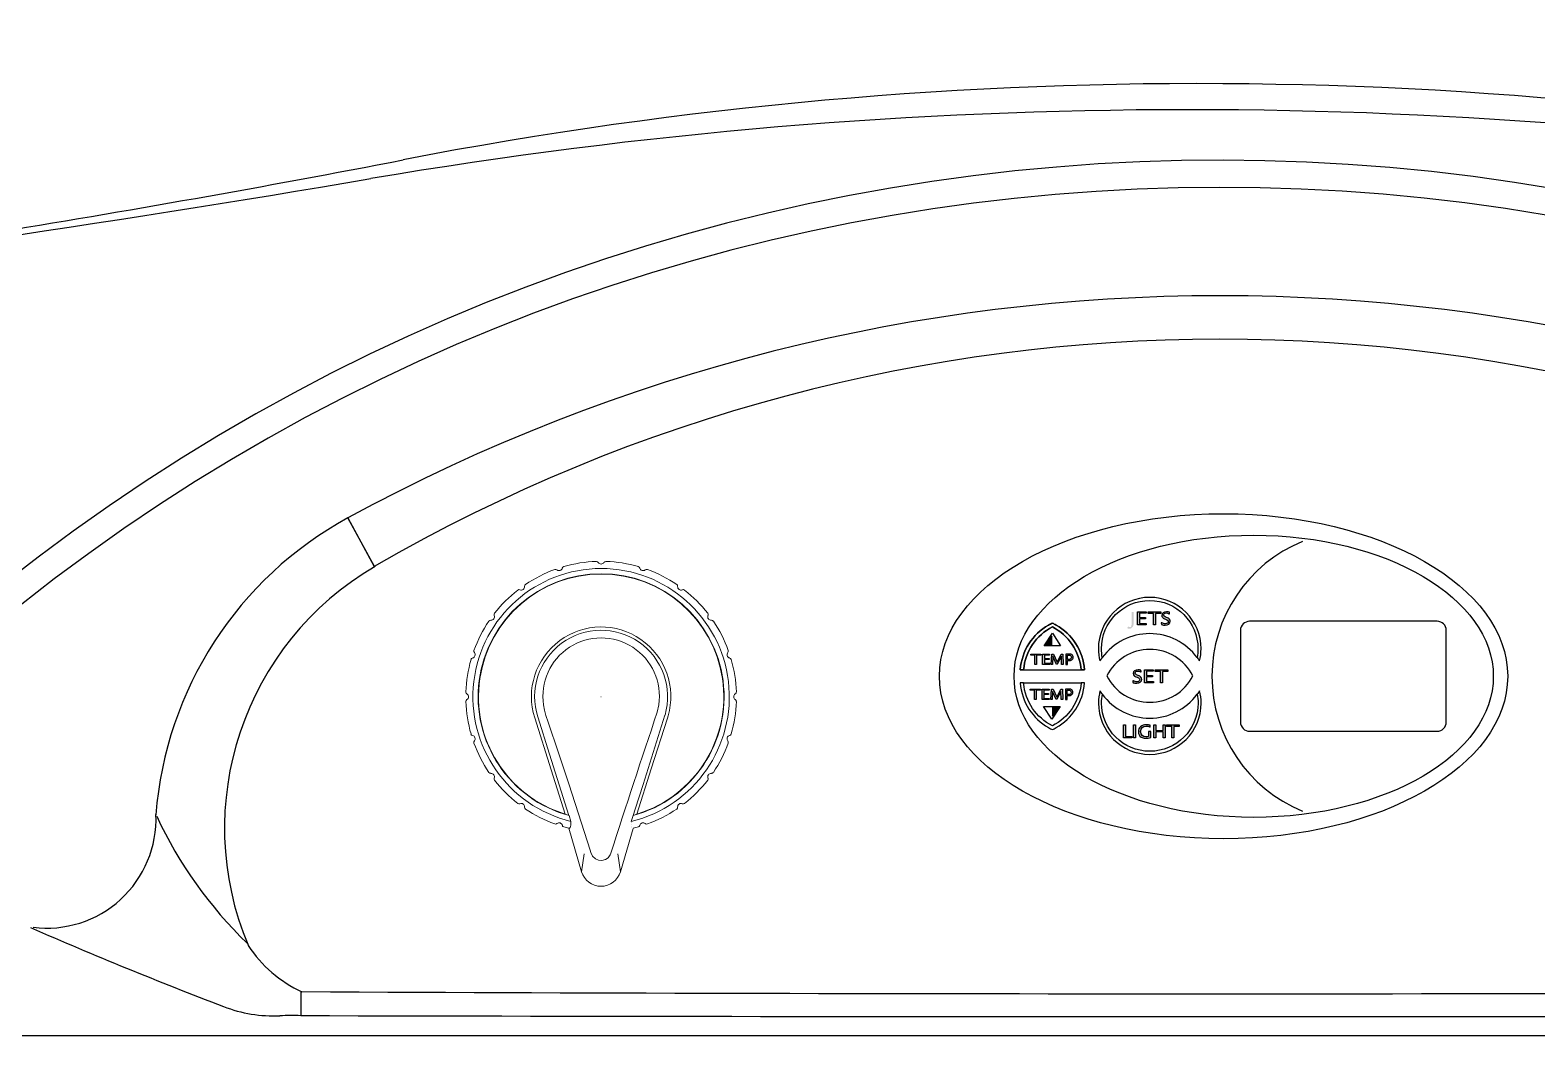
# Model space of a CAD drawing. Header units: inches. Extents: x 2 to 86, y -22 to 129.
# Drawn here: x 33.71 to 47.63, y 5 to 14.28 of the extents above; entities that cross this region are included whole.
import ezdxf

# ---------------------------------------------------------------- set-up
doc = ezdxf.new("R2010")
doc.units = ezdxf.units.IN
doc.header["$MEASUREMENT"] = 0
doc.layers.add('1', color=4, linetype='Continuous')

# ---------------------------------------------------------------- blocks, each defined once
blk = doc.blocks.new('AIRVALVE CAP HS')
at = {"layer": '1', "linetype": 'Continuous', "lineweight": 0}
for p, q in [((-0.179, 1.615), (-0.296, 1.215)), ((0.298, 1.214), (0.181, 1.615)), ((-0.278, 1.151), (-0.295, 1.097)), ((0.296, 1.097), (0.279, 1.151)), ((-0.295, 1.097), (-0.296, 1.096)), ((0.297, 1.096), (0.296, 1.097)), ((0.585, 0.186), (0.585, 0.186)), ((0, 0), (0, 0)), ((0, 0), (0.004, 0))]:
    blk.add_line(p, q, dxfattribs=at)
at = {"layer": '1', "color": 3, "linetype": 'Continuous', "lineweight": 0}
for p, q in [((-0.154, 1.451), (-0.179, 1.615)), ((0.156, 1.451), (0.181, 1.615)), ((-0.519, 0.142), (-0.532, 0.075))]:
    blk.add_line(p, q, dxfattribs=at)
at = {"layer": '1', "color": 3, "linetype": 'Continuous', "lineweight": 0, "const_width": 0.000295, "flags": 128}
for points in [[(-0.153, 1.451), (-0.154, 1.451), (-0.154, 1.451)], [(-0.619, 0.177), (-0.617, 0.177), (-0.613, 0.176), (-0.604, 0.173), (-0.597, 0.171), (-0.592, 0.169), (-0.59, 0.169)]]:
    blk.add_lwpolyline(points, dxfattribs=at)
at = {"layer": '1', "color": 3, "linetype": 'Continuous', "lineweight": 0, "flags": 128}
for points in [[(0.532, 0.076), (0.523, 0.124), (0.51, 0.172), (0.489, 0.234), (0.394, 0.519), (0.299, 0.804), (0.18, 1.168), (0.101, 1.415), (0.095, 1.438), (0.079, 1.473), (0.053, 1.496), (0.025, 1.508), (-0.007, 1.511), (-0.039, 1.504), (-0.066, 1.486), (-0.085, 1.46), (-0.091, 1.443)], [(-0.296, 1.096), (-0.314, 1.039), (-0.387, 0.81), (-0.59, 0.169)], [(0.585, 0.186), (0.567, 0.243), (0.494, 0.472), (0.297, 1.096)]]:
    blk.add_lwpolyline(points, dxfattribs=at)
at = {"layer": '1', "linetype": 'Continuous', "lineweight": 0, "const_width": 0.000295, "flags": 128}
for points in [[(-0.296, 1.215), (-0.285, 1.211), (-0.282, 1.203), (-0.279, 1.192), (-0.277, 1.174), (-0.278, 1.151)], [(0.613, 0.195), (0.609, 0.194), (0.599, 0.191), (0.592, 0.188), (0.587, 0.187), (0.585, 0.186)]]:
    blk.add_lwpolyline(points, dxfattribs=at)
at = {"layer": '1', "linetype": 'Continuous', "lineweight": 0, "flags": 128}
for points in [[(0.279, 1.151), (0.279, 1.186), (0.282, 1.198), (0.285, 1.208), (0.291, 1.213), (0.298, 1.214)], [(-0.619, 0.177), (-0.612, 0.199), (-0.463, 0.666), (-0.331, 1.084)], [(0.332, 1.083), (0.462, 0.674), (0.613, 0.195)]]:
    blk.add_lwpolyline(points, dxfattribs=at)
at = {"layer": '1', "linetype": 'Continuous', "lineweight": 0}
for centre, radius, start, end in [((0.001, 1.563), 0.187, 16.2235, 163.7031), ((0, 0), 1.184, 103.575, 76.3797), ((0, 0), 1.25, 110.029, 123.971), ((-0.421, 1.156), 0.02, 49.8127, 110.0289), ((-0.388, 1.195), 0.0312, 229.8127, 346.1879), ((-0.338, 1.183), 0.02, 105.9716, 166.1879), ((0, 0), 1.25, 103.7031, 105.971), ((0, 0), 1.25, 74.029, 76.2235), ((0.339, 1.183), 0.02, 13.8121, 74.0284), ((0.388, 1.195), 0.0312, 193.8121, 310.1873), ((0.421, 1.156), 0.02, 69.9711, 130.1873), ((0, 0), 1.25, 56.029, 69.971), ((0, 0), 1.136, 105.0532, 74.9013), ((0, 0), 1.133, 106.9961, 72.958), ((0, 0), 1.25, 128.029, 141.971), ((-0.758, 0.969), 0.02, 67.8127, 128.0289), ((-0.738, 1.016), 0.0312, 247.8127, 4.1879), ((-0.687, 1.02), 0.02, 123.9716, 184.1879), ((-0.378, 1.272), 0.194, 284.0271, 295.0553), ((0.411, 1.36), 0.288, 246.6962, 254.1355), ((0.687, 1.02), 0.02, 355.8121, 56.0284), ((0.739, 1.016), 0.0312, 175.8121, 292.1873), ((0.758, 0.969), 0.02, 51.9711, 112.1873), ((0, 0), 1.25, 38.029, 51.971), ((0, 0), 1.25, 146.029, 159.971), ((-1.02, 0.687), 0.02, 85.8127, 146.0289), ((-1.016, 0.739), 0.0312, 265.8127, 22.1879), ((-0.969, 0.758), 0.02, 141.9716, 202.1879), ((0.969, 0.758), 0.02, 337.8121, 38.0284), ((1.016, 0.739), 0.0312, 157.8121, 274.1873), ((1.02, 0.687), 0.02, 33.9711, 94.1873), ((0, 0), 1.25, 20.029, 33.971), ((-1.155, 0.421), 0.02, 159.9716, 220.1879), ((1.156, 0.421), 0.02, 319.8121, 20.0284), ((0, 0), 1.25, 164.029, 177.971), ((-1.182, 0.339), 0.02, 103.8127, 164.0289), ((-1.195, 0.388), 0.0312, 283.8127, 40.1879), ((1.195, 0.388), 0.0312, 139.8121, 256.1873), ((1.183, 0.339), 0.02, 15.9711, 76.1873), ((0, 0), 1.25, 2.029, 15.971), ((0, 0), 0.644, 163.9951, 17.6697), ((-1.229, 0.044), 0.02, 177.9716, 238.1879), ((-1.256, 0), 0.0312, 301.8127, 58.1879), ((1.256, 0), 0.0312, 121.8121, 238.1873), ((1.229, 0.044), 0.02, 301.8121, 2.0284), ((-1.229, -0.043), 0.02, 121.8127, 182.0289), ((0, 0), 1.25, 182.029, 195.971), ((0, 0), 1.25, 344.029, 357.971), ((1.229, -0.043), 0.02, 357.9711, 58.1873), ((-1.182, -0.338), 0.02, 195.9716, 256.1879), ((-1.195, -0.388), 0.0312, 319.8127, 76.1879), ((-1.155, -0.421), 0.02, 139.8127, 200.0289), ((1.195, -0.388), 0.0312, 103.8121, 220.1873), ((1.156, -0.421), 0.02, 339.9711, 40.1873), ((1.183, -0.338), 0.02, 283.8121, 344.0284), ((0, 0), 1.25, 200.029, 213.971), ((0, 0), 1.25, 326.029, 339.971), ((-1.02, -0.687), 0.02, 213.9716, 274.1879), ((-1.016, -0.738), 0.0312, 337.8127, 94.1879), ((-0.969, -0.758), 0.02, 157.8127, 218.0289), ((0, 0), 1.25, 218.029, 231.971), ((0, 0), 1.25, 308.029, 321.971), ((1.016, -0.738), 0.0312, 85.8121, 202.1873), ((0.969, -0.758), 0.02, 321.9711, 22.1873), ((1.02, -0.687), 0.02, 265.8121, 326.0284), ((-0.758, -0.969), 0.02, 231.9716, 292.1879), ((-0.738, -1.016), 0.0312, 355.8127, 112.1879), ((-0.687, -1.02), 0.02, 175.8127, 236.0289), ((0, 0), 1.25, 236.029, 249.971), ((0, 0), 1.25, 290.029, 303.971), ((0.687, -1.02), 0.02, 303.9711, 4.1873), ((0.739, -1.016), 0.0312, 67.8121, 184.1873), ((0.758, -0.969), 0.02, 247.8121, 308.0284), ((-0.421, -1.155), 0.02, 249.9716, 310.1879), ((-0.388, -1.195), 0.0312, 13.8127, 130.1879), ((-0.338, -1.182), 0.02, 193.8127, 254.0289), ((0, 0), 1.25, 254.029, 267.9711), ((-0.043, -1.229), 0.02, 267.9711, 328.1873), ((0, -1.256), 0.0312, 31.8121, 148.1873), ((0.044, -1.229), 0.02, 211.8121, 272.0284), ((0, 0), 1.25, 272.0284, 285.971), ((0.339, -1.182), 0.02, 285.9711, 346.1873), ((0.388, -1.195), 0.0312, 49.8121, 166.1873), ((0.421, -1.155), 0.02, 229.8121, 290.0284)]:
    blk.add_arc(centre, radius, start, end, dxfattribs=at)
at = {"layer": '1', "color": 3, "linetype": 'Continuous', "lineweight": 0}
for centre, radius, start, end in [((-80.261, 27.095), 84.174, 341.32478, 342.25745), ((0, 0), 0.614, 164.0327, 17.6728), ((0, -0.005), 0.538, 171.4024, 8.6451)]:
    blk.add_arc(centre, radius, start, end, dxfattribs=at)
blk = doc.blocks.new('AUXRELAY')
at = {"layer": '1'}
h = blk.add_hatch(color=3, dxfattribs=at)
edge = h.paths.add_edge_path()
edge.add_spline(control_points=[(-1.02, 0.729), (-1.02, 0.729), (-1.02, 0.604), (-1.02, 0.604), (-1.02, 0.578), (-1.022, 0.57), (-1.031, 0.558), (-1.041, 0.546), (-1.056, 0.538), (-1.07, 0.538), (-1.078, 0.538), (-1.085, 0.541), (-1.089, 0.544), (-1.089, 0.545), (-1.09, 0.545), (-1.09, 0.548), (-1.09, 0.552), (-1.089, 0.552), (-1.088, 0.554), (-1.088, 0.554), (-1.081, 0.561), (-1.081, 0.561), (-1.08, 0.561), (-1.08, 0.562), (-1.079, 0.562), (-1.079, 0.562), (-1.077, 0.562), (-1.077, 0.562), (-1.076, 0.562), (-1.076, 0.562), (-1.073, 0.56), (-1.07, 0.559), (-1.066, 0.557), (-1.061, 0.557), (-1.053, 0.557), (-1.047, 0.561), (-1.045, 0.57), (-1.044, 0.575), (-1.043, 0.582), (-1.043, 0.6), (-1.043, 0.6), (-1.043, 0.729), (-1.043, 0.729), (-1.043, 0.729), (-1.02, 0.729), (-1.02, 0.729)], knot_values=[0, 0, 0, 0, 1, 1, 1, 2, 2, 2, 3, 3, 3, 4, 4, 4, 5, 5, 5, 6, 6, 6, 7, 7, 7, 8, 8, 8, 9, 9, 9, 10, 10, 10, 11, 11, 11, 12, 12, 12, 13, 13, 13, 14, 14, 14, 15, 15, 15, 15], degree=3, periodic=0)
h.paths.add_polyline_path([(-0.878, 0.729), (-0.878, 0.714), (-0.953, 0.714), (-0.953, 0.667), (-0.886, 0.667), (-0.886, 0.652), (-0.953, 0.652), (-0.953, 0.598), (-0.876, 0.598), (-0.876, 0.582), (-0.977, 0.582), (-0.977, 0.729)])
h.paths.add_polyline_path([(-0.711, 0.729), (-0.711, 0.713), (-0.771, 0.713), (-0.771, 0.582), (-0.795, 0.582), (-0.795, 0.713), (-0.855, 0.713), (-0.855, 0.729)])
edge = h.paths.add_edge_path()
edge.add_spline(control_points=[(-0.611, 0.711), (-0.611, 0.71), (-0.611, 0.71), (-0.611, 0.71), (-0.611, 0.709), (-0.611, 0.709), (-0.612, 0.708), (-0.612, 0.708), (-0.615, 0.707), (-0.615, 0.707), (-0.616, 0.707), (-0.616, 0.706), (-0.617, 0.706), (-0.617, 0.706), (-0.618, 0.707), (-0.62, 0.708), (-0.627, 0.713), (-0.64, 0.717), (-0.651, 0.717), (-0.668, 0.717), (-0.679, 0.708), (-0.679, 0.695), (-0.679, 0.688), (-0.676, 0.683), (-0.672, 0.68), (-0.667, 0.676), (-0.663, 0.674), (-0.646, 0.667), (-0.628, 0.659), (-0.621, 0.655), (-0.615, 0.649), (-0.608, 0.642), (-0.604, 0.633), (-0.604, 0.623), (-0.604, 0.597), (-0.628, 0.579), (-0.662, 0.579), (-0.673, 0.579), (-0.693, 0.582), (-0.7, 0.585), (-0.703, 0.586), (-0.704, 0.586), (-0.704, 0.588), (-0.704, 0.588), (-0.706, 0.602), (-0.706, 0.602), (-0.706, 0.603), (-0.706, 0.603), (-0.706, 0.604), (-0.706, 0.604), (-0.706, 0.605), (-0.705, 0.605), (-0.705, 0.605), (-0.702, 0.607), (-0.702, 0.607), (-0.701, 0.607), (-0.701, 0.607), (-0.7, 0.607), (-0.7, 0.607), (-0.7, 0.607), (-0.698, 0.606), (-0.688, 0.6), (-0.671, 0.595), (-0.658, 0.595), (-0.64, 0.595), (-0.627, 0.604), (-0.627, 0.618), (-0.627, 0.624), (-0.629, 0.629), (-0.633, 0.633), (-0.637, 0.637), (-0.643, 0.64), (-0.657, 0.646), (-0.677, 0.655), (-0.684, 0.658), (-0.69, 0.664), (-0.697, 0.671), (-0.701, 0.68), (-0.701, 0.69), (-0.701, 0.715), (-0.679, 0.731), (-0.646, 0.731), (-0.636, 0.731), (-0.62, 0.729), (-0.615, 0.727), (-0.614, 0.727), (-0.613, 0.725), (-0.613, 0.724), (-0.613, 0.724), (-0.611, 0.711), (-0.611, 0.711)], knot_values=[0, 0, 0, 0, 1, 1, 1, 2, 2, 2, 3, 3, 3, 4, 4, 4, 5, 5, 5, 6, 6, 6, 7, 7, 7, 8, 8, 8, 9, 9, 9, 10, 10, 10, 11, 11, 11, 12, 12, 12, 13, 13, 13, 14, 14, 14, 15, 15, 15, 16, 16, 16, 17, 17, 17, 18, 18, 18, 19, 19, 19, 20, 20, 20, 21, 21, 21, 22, 22, 22, 23, 23, 23, 24, 24, 24, 25, 25, 25, 26, 26, 26, 27, 27, 27, 28, 28, 28, 29, 29, 29, 30, 30, 30, 30], degree=3, periodic=0)
edge = h.paths.add_edge_path()
edge.add_spline(control_points=[(-0.934, 0.053), (-0.934, 0.052), (-0.934, 0.052), (-0.934, 0.052), (-0.934, 0.051), (-0.934, 0.051), (-0.935, 0.05), (-0.935, 0.05), (-0.939, 0.049), (-0.939, 0.049), (-0.939, 0.049), (-0.94, 0.048), (-0.94, 0.048), (-0.94, 0.048), (-0.941, 0.049), (-0.943, 0.05), (-0.95, 0.055), (-0.964, 0.059), (-0.974, 0.059), (-0.991, 0.059), (-1.002, 0.05), (-1.002, 0.037), (-1.002, 0.03), (-1, 0.025), (-0.995, 0.022), (-0.99, 0.018), (-0.987, 0.016), (-0.969, 0.009), (-0.951, 0.001), (-0.945, -0.003), (-0.938, -0.009), (-0.931, -0.016), (-0.928, -0.025), (-0.928, -0.035), (-0.928, -0.061), (-0.951, -0.079), (-0.985, -0.079), (-0.996, -0.079), (-1.017, -0.076), (-1.024, -0.073), (-1.026, -0.072), (-1.027, -0.072), (-1.027, -0.07), (-1.027, -0.07), (-1.029, -0.056), (-1.029, -0.056), (-1.03, -0.055), (-1.03, -0.055), (-1.03, -0.054), (-1.03, -0.054), (-1.029, -0.053), (-1.028, -0.053), (-1.028, -0.053), (-1.025, -0.051), (-1.025, -0.051), (-1.025, -0.051), (-1.024, -0.051), (-1.024, -0.051), (-1.023, -0.051), (-1.023, -0.051), (-1.021, -0.052), (-1.012, -0.058), (-0.994, -0.063), (-0.981, -0.063), (-0.963, -0.063), (-0.95, -0.054), (-0.95, -0.04), (-0.95, -0.034), (-0.952, -0.029), (-0.956, -0.025), (-0.961, -0.021), (-0.966, -0.018), (-0.981, -0.012), (-1, -0.003), (-1.007, 0), (-1.014, 0.006), (-1.021, 0.013), (-1.024, 0.022), (-1.024, 0.032), (-1.024, 0.057), (-1.002, 0.073), (-0.969, 0.073), (-0.959, 0.073), (-0.943, 0.071), (-0.938, 0.069), (-0.937, 0.069), (-0.936, 0.067), (-0.936, 0.066), (-0.936, 0.066), (-0.934, 0.053), (-0.934, 0.053)], knot_values=[0, 0, 0, 0, 1, 1, 1, 2, 2, 2, 3, 3, 3, 4, 4, 4, 5, 5, 5, 6, 6, 6, 7, 7, 7, 8, 8, 8, 9, 9, 9, 10, 10, 10, 11, 11, 11, 12, 12, 12, 13, 13, 13, 14, 14, 14, 15, 15, 15, 16, 16, 16, 17, 17, 17, 18, 18, 18, 19, 19, 19, 20, 20, 20, 21, 21, 21, 22, 22, 22, 23, 23, 23, 24, 24, 24, 25, 25, 25, 26, 26, 26, 27, 27, 27, 28, 28, 28, 29, 29, 29, 30, 30, 30, 30], degree=3, periodic=0)
h.paths.add_polyline_path([(-0.798, 0.071), (-0.798, 0.056), (-0.873, 0.056), (-0.873, 0.009), (-0.806, 0.009), (-0.806, -0.006), (-0.873, -0.006), (-0.873, -0.06), (-0.796, -0.06), (-0.796, -0.076), (-0.897, -0.076), (-0.897, 0.071)])
h.paths.add_polyline_path([(-0.631, 0.071), (-0.631, 0.055), (-0.691, 0.055), (-0.691, -0.076), (-0.715, -0.076), (-0.715, 0.055), (-0.775, 0.055), (-0.775, 0.071)])
h.paths.add_polyline_path([(-1.11, -0.552), (-1.11, -0.683), (-1.039, -0.683), (-1.039, -0.699), (-1.134, -0.699), (-1.134, -0.552)])
h.paths.add_polyline_path([(-0.997, -0.552), (-0.997, -0.699), (-1.021, -0.699), (-1.021, -0.552)])
edge = h.paths.add_edge_path()
edge.add_spline(control_points=[(-0.826, -0.626), (-0.826, -0.626), (-0.826, -0.695), (-0.826, -0.695), (-0.846, -0.699), (-0.867, -0.702), (-0.883, -0.702), (-0.905, -0.702), (-0.922, -0.697), (-0.935, -0.689), (-0.954, -0.677), (-0.966, -0.654), (-0.966, -0.629), (-0.966, -0.582), (-0.929, -0.549), (-0.875, -0.549), (-0.862, -0.549), (-0.84, -0.552), (-0.835, -0.555), (-0.833, -0.555), (-0.832, -0.556), (-0.832, -0.558), (-0.832, -0.558), (-0.831, -0.571), (-0.831, -0.571), (-0.831, -0.571), (-0.831, -0.571), (-0.831, -0.571), (-0.831, -0.572), (-0.832, -0.573), (-0.832, -0.573), (-0.832, -0.573), (-0.835, -0.575), (-0.835, -0.575), (-0.836, -0.575), (-0.836, -0.575), (-0.836, -0.575), (-0.837, -0.575), (-0.837, -0.575), (-0.84, -0.573), (-0.851, -0.568), (-0.866, -0.564), (-0.879, -0.564), (-0.916, -0.564), (-0.94, -0.588), (-0.94, -0.626), (-0.94, -0.664), (-0.916, -0.687), (-0.878, -0.687), (-0.869, -0.687), (-0.861, -0.686), (-0.85, -0.684), (-0.85, -0.684), (-0.85, -0.626), (-0.85, -0.626), (-0.85, -0.626), (-0.826, -0.626), (-0.826, -0.626)], knot_values=[0, 0, 0, 0, 1, 1, 1, 2, 2, 2, 3, 3, 3, 4, 4, 4, 5, 5, 5, 6, 6, 6, 7, 7, 7, 8, 8, 8, 9, 9, 9, 10, 10, 10, 11, 11, 11, 12, 12, 12, 13, 13, 13, 14, 14, 14, 15, 15, 15, 16, 16, 16, 17, 17, 17, 18, 18, 18, 19, 19, 19, 19], degree=3, periodic=0)
h.paths.add_polyline_path([(-0.685, -0.614), (-0.685, -0.552), (-0.661, -0.552), (-0.661, -0.699), (-0.685, -0.699), (-0.685, -0.629), (-0.767, -0.629), (-0.767, -0.699), (-0.791, -0.699), (-0.791, -0.552), (-0.767, -0.552), (-0.767, -0.614)])
h.paths.add_polyline_path([(-0.502, -0.552), (-0.502, -0.568), (-0.563, -0.568), (-0.563, -0.699), (-0.586, -0.699), (-0.586, -0.568), (-0.646, -0.568), (-0.646, -0.552)])
for points in [[(-1.948, 0.454), (-2.014, 0.353), (-1.948, 0.353)], [(-1.939, -0.454), (-1.873, -0.353), (-1.939, -0.353)]]:
    blk.add_hatch(color=3, dxfattribs=at).paths.add_polyline_path(points)
h = blk.add_hatch(color=3, dxfattribs=at)
edge = h.paths.add_edge_path(flags=16)
edge.add_spline(control_points=[(-1.768, 0.191), (-1.764, 0.19), (-1.761, 0.19), (-1.757, 0.19), (-1.734, 0.19), (-1.725, 0.198), (-1.725, 0.216), (-1.725, 0.226), (-1.729, 0.234), (-1.736, 0.237), (-1.74, 0.239), (-1.746, 0.24), (-1.755, 0.24), (-1.757, 0.24), (-1.762, 0.24), (-1.768, 0.239), (-1.768, 0.239), (-1.768, 0.191), (-1.768, 0.191)], knot_values=[0, 0, 0, 0, 1, 1, 1, 2, 2, 2, 3, 3, 3, 4, 4, 4, 5, 5, 5, 6, 6, 6, 6], degree=3, periodic=0)
edge = h.paths.add_edge_path()
edge.add_spline(control_points=[(-1.787, 0.251), (-1.765, 0.251), (-1.753, 0.251), (-1.752, 0.251), (-1.735, 0.251), (-1.726, 0.249), (-1.719, 0.245), (-1.71, 0.239), (-1.705, 0.229), (-1.705, 0.216), (-1.705, 0.203), (-1.711, 0.192), (-1.722, 0.185), (-1.731, 0.181), (-1.74, 0.179), (-1.756, 0.179), (-1.761, 0.179), (-1.764, 0.179), (-1.768, 0.179), (-1.768, 0.179), (-1.768, 0.134), (-1.768, 0.134), (-1.768, 0.134), (-1.787, 0.134), (-1.787, 0.134), (-1.787, 0.134), (-1.787, 0.251), (-1.787, 0.251)], knot_values=[0, 0, 0, 0, 1, 1, 1, 2, 2, 2, 3, 3, 3, 4, 4, 4, 5, 5, 5, 6, 6, 6, 7, 7, 7, 8, 8, 8, 9, 9, 9, 9], degree=3, periodic=0)
h.paths.add_polyline_path([(-1.929, 0.251), (-1.886, 0.161), (-1.84, 0.251), (-1.822, 0.251), (-1.819, 0.134), (-1.837, 0.134), (-1.839, 0.226), (-1.885, 0.136), (-1.893, 0.135), (-1.937, 0.227), (-1.938, 0.134), (-1.954, 0.134), (-1.947, 0.251)])
h.paths.add_polyline_path([(-1.973, 0.251), (-1.973, 0.239), (-2.032, 0.239), (-2.032, 0.202), (-1.979, 0.202), (-1.979, 0.19), (-2.032, 0.19), (-2.032, 0.147), (-1.971, 0.147), (-1.971, 0.134), (-2.051, 0.134), (-2.051, 0.251)])
h.paths.add_polyline_path([(-2.072, 0.251), (-2.072, 0.238), (-2.12, 0.238), (-2.12, 0.134), (-2.139, 0.134), (-2.139, 0.238), (-2.186, 0.238), (-2.186, 0.251)])
h = blk.add_hatch(color=3, dxfattribs=at)
edge = h.paths.add_edge_path(flags=16)
edge.add_spline(control_points=[(-1.773, -0.207), (-1.769, -0.207), (-1.766, -0.208), (-1.761, -0.208), (-1.739, -0.208), (-1.729, -0.2), (-1.729, -0.182), (-1.729, -0.172), (-1.733, -0.164), (-1.741, -0.161), (-1.745, -0.159), (-1.75, -0.158), (-1.759, -0.158), (-1.762, -0.158), (-1.767, -0.158), (-1.773, -0.158), (-1.773, -0.158), (-1.773, -0.207), (-1.773, -0.207)], knot_values=[0, 0, 0, 0, 1, 1, 1, 2, 2, 2, 3, 3, 3, 4, 4, 4, 5, 5, 5, 6, 6, 6, 6], degree=3, periodic=0)
edge = h.paths.add_edge_path()
edge.add_spline(control_points=[(-1.792, -0.147), (-1.769, -0.147), (-1.758, -0.146), (-1.756, -0.146), (-1.74, -0.146), (-1.731, -0.148), (-1.723, -0.153), (-1.714, -0.159), (-1.709, -0.169), (-1.709, -0.181), (-1.709, -0.195), (-1.716, -0.206), (-1.727, -0.212), (-1.735, -0.217), (-1.745, -0.219), (-1.761, -0.219), (-1.765, -0.219), (-1.768, -0.219), (-1.773, -0.219), (-1.773, -0.219), (-1.773, -0.263), (-1.773, -0.263), (-1.773, -0.263), (-1.792, -0.263), (-1.792, -0.263), (-1.792, -0.263), (-1.792, -0.147), (-1.792, -0.147)], knot_values=[0, 0, 0, 0, 1, 1, 1, 2, 2, 2, 3, 3, 3, 4, 4, 4, 5, 5, 5, 6, 6, 6, 7, 7, 7, 8, 8, 8, 9, 9, 9, 9], degree=3, periodic=0)
h.paths.add_polyline_path([(-1.933, -0.147), (-1.89, -0.237), (-1.844, -0.147), (-1.827, -0.147), (-1.823, -0.263), (-1.842, -0.263), (-1.844, -0.172), (-1.89, -0.261), (-1.897, -0.263), (-1.941, -0.171), (-1.943, -0.263), (-1.958, -0.263), (-1.951, -0.147)])
h.paths.add_polyline_path([(-1.977, -0.147), (-1.977, -0.159), (-2.037, -0.159), (-2.037, -0.196), (-1.984, -0.196), (-1.984, -0.208), (-2.037, -0.208), (-2.037, -0.251), (-1.976, -0.251), (-1.976, -0.263), (-2.056, -0.263), (-2.056, -0.147)])
h.paths.add_polyline_path([(-2.077, -0.147), (-2.077, -0.159), (-2.124, -0.159), (-2.124, -0.263), (-2.143, -0.263), (-2.143, -0.159), (-2.191, -0.159), (-2.191, -0.147)])
for p, q in [((0.192, 0.519), (0.192, -0.519)), ((2.422, 0.623), (0.296, 0.623)), ((2.526, -0.519), (2.526, 0.519)), ((0.296, -0.623), (2.422, -0.623))]:
    blk.add_line(p, q, dxfattribs=at)
at = {"layer": '1', "color": 3}
for p, q in [((-2.267, 0.073), (-1.615, 0.073)), ((-2.267, -0.075), (-1.615, -0.075))]:
    blk.add_line(p, q, dxfattribs=at)
for points in [[(-0.878, 0.729), (-0.878, 0.714), (-0.953, 0.714), (-0.953, 0.667), (-0.886, 0.667), (-0.886, 0.652), (-0.953, 0.652), (-0.953, 0.598), (-0.876, 0.598), (-0.876, 0.582), (-0.977, 0.582), (-0.977, 0.729)], [(-0.711, 0.729), (-0.711, 0.713), (-0.771, 0.713), (-0.771, 0.582), (-0.795, 0.582), (-0.795, 0.713), (-0.855, 0.713), (-0.855, 0.729)], [(-2.035, 0.344), (-1.941, 0.487), (-1.847, 0.344)], [(-1.948, 0.454), (-2.014, 0.353), (-1.948, 0.353)], [(-2.072, 0.251), (-2.072, 0.238), (-2.12, 0.238), (-2.12, 0.134), (-2.139, 0.134), (-2.139, 0.238), (-2.186, 0.238), (-2.186, 0.251)], [(-1.973, 0.251), (-1.973, 0.239), (-2.032, 0.239), (-2.032, 0.202), (-1.979, 0.202), (-1.979, 0.19), (-2.032, 0.19), (-2.032, 0.147), (-1.971, 0.147), (-1.971, 0.134), (-2.051, 0.134), (-2.051, 0.251)], [(-1.929, 0.251), (-1.886, 0.161), (-1.84, 0.251), (-1.822, 0.251), (-1.819, 0.134), (-1.837, 0.134), (-1.839, 0.226), (-1.885, 0.136), (-1.893, 0.135), (-1.937, 0.227), (-1.938, 0.134), (-1.954, 0.134), (-1.947, 0.251)], [(-0.798, 0.071), (-0.798, 0.056), (-0.873, 0.056), (-0.873, 0.009), (-0.806, 0.009), (-0.806, -0.006), (-0.873, -0.006), (-0.873, -0.06), (-0.796, -0.06), (-0.796, -0.076), (-0.897, -0.076), (-0.897, 0.071)], [(-0.631, 0.071), (-0.631, 0.055), (-0.691, 0.055), (-0.691, -0.076), (-0.715, -0.076), (-0.715, 0.055), (-0.775, 0.055), (-0.775, 0.071)], [(-2.077, -0.147), (-2.077, -0.159), (-2.124, -0.159), (-2.124, -0.263), (-2.143, -0.263), (-2.143, -0.159), (-2.191, -0.159), (-2.191, -0.147)], [(-1.977, -0.147), (-1.977, -0.159), (-2.037, -0.159), (-2.037, -0.196), (-1.984, -0.196), (-1.984, -0.208), (-2.037, -0.208), (-2.037, -0.251), (-1.976, -0.251), (-1.976, -0.263), (-2.056, -0.263), (-2.056, -0.147)], [(-1.933, -0.147), (-1.89, -0.237), (-1.844, -0.147), (-1.827, -0.147), (-1.823, -0.263), (-1.842, -0.263), (-1.844, -0.172), (-1.89, -0.261), (-1.897, -0.263), (-1.941, -0.171), (-1.943, -0.263), (-1.958, -0.263), (-1.951, -0.147)], [(-2.04, -0.343), (-1.852, -0.343), (-1.946, -0.487)], [(-1.939, -0.454), (-1.873, -0.353), (-1.939, -0.353)], [(-1.11, -0.552), (-1.11, -0.683), (-1.039, -0.683), (-1.039, -0.699), (-1.134, -0.699), (-1.134, -0.552)], [(-0.997, -0.552), (-0.997, -0.699), (-1.021, -0.699), (-1.021, -0.552)], [(-0.685, -0.614), (-0.685, -0.552), (-0.661, -0.552), (-0.661, -0.699), (-0.685, -0.699), (-0.685, -0.629), (-0.767, -0.629), (-0.767, -0.699), (-0.791, -0.699), (-0.791, -0.552), (-0.767, -0.552), (-0.767, -0.614)], [(-0.502, -0.552), (-0.502, -0.568), (-0.563, -0.568), (-0.563, -0.699), (-0.586, -0.699), (-0.586, -0.568), (-0.646, -0.568), (-0.646, -0.552)]]:
    blk.add_lwpolyline(points, close=True, dxfattribs=at)
at = {"layer": '1'}
for centre, radius, start, end in [((1.518, 0), 1.649, 112.1782, 247.8397), ((0.296, 0.519), 0.104, 90, 180), ((2.422, 0.519), 0.104, 0, 90), ((0.296, -0.519), 0.104, 180, 270), ((2.422, -0.519), 0.104, 270, 0)]:
    blk.add_arc(centre, radius, start, end, dxfattribs=at)
at = {"layer": '1', "color": 3}
for centre, radius, start, end in [((-0.837, -0.186), 0.669, 36.528, 143.472), ((-0.836, -0.244), 0.548, 26.9389, 153.0611), ((-0.836, 0.253), 0.548, 206.9389, 333.0611), ((-0.837, 0.194), 0.669, 216.528, 323.472)]:
    blk.add_arc(centre, radius, start, end, dxfattribs=at)
at = {"layer": '1'}
for centre, major_axis, ratio in [((0, 0), (-3.222, 0), 0.571434), ((0.342, 0), (-2.717, 0), 0.588498)]:
    blk.add_ellipse(centre, major_axis=major_axis, ratio=ratio, dxfattribs=at)
at = {"layer": '1', "color": 3}
for points, knots in [([(-0.272, 0.173), (-0.261, 0.218), (-0.255, 0.264), (-0.255, 0.312), (-0.255, 0.633), (-0.515, 0.894), (-0.837, 0.894), (-1.158, 0.894), (-1.419, 0.633), (-1.419, 0.312), (-1.419, 0.264), (-1.413, 0.217), (-1.402, 0.173)], [4, 4, 4, 4, 5, 5, 5, 6, 6, 6, 7, 7, 7, 8, 8, 8, 8]), ([(-1.384, 0.312), (-1.384, 0.614), (-1.139, 0.859), (-0.837, 0.859), (-0.535, 0.859), (-0.29, 0.614), (-0.29, 0.312), (-0.29, 0.278), (-0.293, 0.245), (-0.299, 0.213)], [0, 0, 0, 0, 1, 1, 1, 2, 2, 2, 3, 3, 3, 3]), ([(-0.611, 0.711), (-0.611, 0.71), (-0.611, 0.71), (-0.611, 0.71), (-0.611, 0.709), (-0.611, 0.709), (-0.612, 0.708), (-0.612, 0.708), (-0.615, 0.707), (-0.615, 0.707), (-0.616, 0.707), (-0.616, 0.706), (-0.617, 0.706), (-0.617, 0.706), (-0.618, 0.707), (-0.62, 0.708), (-0.627, 0.713), (-0.64, 0.717), (-0.651, 0.717), (-0.668, 0.717), (-0.679, 0.708), (-0.679, 0.695), (-0.679, 0.688), (-0.676, 0.683), (-0.672, 0.68), (-0.667, 0.676), (-0.663, 0.674), (-0.646, 0.667), (-0.628, 0.659), (-0.621, 0.655), (-0.615, 0.649), (-0.608, 0.642), (-0.604, 0.633), (-0.604, 0.623), (-0.604, 0.597), (-0.628, 0.579), (-0.662, 0.579), (-0.673, 0.579), (-0.693, 0.582), (-0.7, 0.585), (-0.703, 0.586), (-0.704, 0.586), (-0.704, 0.588), (-0.704, 0.588), (-0.706, 0.602), (-0.706, 0.602), (-0.706, 0.603), (-0.706, 0.603), (-0.706, 0.604), (-0.706, 0.604), (-0.706, 0.605), (-0.705, 0.605), (-0.705, 0.605), (-0.702, 0.607), (-0.702, 0.607), (-0.701, 0.607), (-0.701, 0.607), (-0.7, 0.607), (-0.7, 0.607), (-0.7, 0.607), (-0.698, 0.606), (-0.688, 0.6), (-0.671, 0.595), (-0.658, 0.595), (-0.64, 0.595), (-0.627, 0.604), (-0.627, 0.618), (-0.627, 0.624), (-0.629, 0.629), (-0.633, 0.633), (-0.637, 0.637), (-0.643, 0.64), (-0.657, 0.646), (-0.677, 0.655), (-0.684, 0.658), (-0.69, 0.664), (-0.697, 0.671), (-0.701, 0.68), (-0.701, 0.69), (-0.701, 0.715), (-0.679, 0.731), (-0.646, 0.731), (-0.636, 0.731), (-0.62, 0.729), (-0.615, 0.727), (-0.614, 0.727), (-0.613, 0.725), (-0.613, 0.724), (-0.613, 0.724), (-0.611, 0.711), (-0.611, 0.711)], [0, 0, 0, 0, 1, 1, 1, 2, 2, 2, 3, 3, 3, 4, 4, 4, 5, 5, 5, 6, 6, 6, 7, 7, 7, 8, 8, 8, 9, 9, 9, 10, 10, 10, 11, 11, 11, 12, 12, 12, 13, 13, 13, 14, 14, 14, 15, 15, 15, 16, 16, 16, 17, 17, 17, 18, 18, 18, 19, 19, 19, 20, 20, 20, 21, 21, 21, 22, 22, 22, 23, 23, 23, 24, 24, 24, 25, 25, 25, 26, 26, 26, 27, 27, 27, 28, 28, 28, 29, 29, 29, 30, 30, 30, 30]), ([(-1.941, 0.559), (-1.76, 0.467), (-1.632, 0.285), (-1.615, 0.073), (-1.615, 0.073), (-1.577, 0.073), (-1.577, 0.073), (-1.593, 0.29), (-1.718, 0.477), (-1.898, 0.58), (-1.912, 0.588), (-1.926, 0.595), (-1.941, 0.602), (-1.956, 0.595), (-1.97, 0.588), (-1.984, 0.58), (-2.164, 0.477), (-2.289, 0.29), (-2.305, 0.073), (-2.305, 0.073), (-2.267, 0.073), (-2.267, 0.073), (-2.25, 0.285), (-2.122, 0.467), (-1.941, 0.559)], [0, 0, 0, 0, 1, 1, 1, 2, 2, 2, 3, 3, 3, 4, 4, 4, 5, 5, 5, 6, 6, 6, 7, 7, 7, 8, 8, 8, 8]), ([(-1.787, 0.251), (-1.765, 0.251), (-1.753, 0.251), (-1.752, 0.251), (-1.735, 0.251), (-1.726, 0.249), (-1.719, 0.245), (-1.71, 0.239), (-1.705, 0.229), (-1.705, 0.216), (-1.705, 0.203), (-1.711, 0.192), (-1.722, 0.185), (-1.731, 0.181), (-1.74, 0.179), (-1.756, 0.179), (-1.761, 0.179), (-1.764, 0.179), (-1.768, 0.179), (-1.768, 0.179), (-1.768, 0.134), (-1.768, 0.134), (-1.768, 0.134), (-1.787, 0.134), (-1.787, 0.134), (-1.787, 0.134), (-1.787, 0.251), (-1.787, 0.251)], [0, 0, 0, 0, 1, 1, 1, 2, 2, 2, 3, 3, 3, 4, 4, 4, 5, 5, 5, 6, 6, 6, 7, 7, 7, 8, 8, 8, 9, 9, 9, 9]), ([(-1.768, 0.191), (-1.764, 0.19), (-1.761, 0.19), (-1.757, 0.19), (-1.734, 0.19), (-1.725, 0.198), (-1.725, 0.216), (-1.725, 0.226), (-1.729, 0.234), (-1.736, 0.237), (-1.74, 0.239), (-1.746, 0.24), (-1.755, 0.24), (-1.757, 0.24), (-1.762, 0.24), (-1.768, 0.239), (-1.768, 0.239), (-1.768, 0.191), (-1.768, 0.191)], [0, 0, 0, 0, 1, 1, 1, 2, 2, 2, 3, 3, 3, 4, 4, 4, 5, 5, 5, 6, 6, 6, 6]), ([(-0.934, 0.053), (-0.934, 0.052), (-0.934, 0.052), (-0.934, 0.052), (-0.934, 0.051), (-0.934, 0.051), (-0.935, 0.05), (-0.935, 0.05), (-0.939, 0.049), (-0.939, 0.049), (-0.939, 0.049), (-0.94, 0.048), (-0.94, 0.048), (-0.94, 0.048), (-0.941, 0.049), (-0.943, 0.05), (-0.95, 0.055), (-0.964, 0.059), (-0.974, 0.059), (-0.991, 0.059), (-1.002, 0.05), (-1.002, 0.037), (-1.002, 0.03), (-1, 0.025), (-0.995, 0.022), (-0.99, 0.018), (-0.987, 0.016), (-0.969, 0.009), (-0.951, 0.001), (-0.945, -0.003), (-0.938, -0.009), (-0.931, -0.016), (-0.928, -0.025), (-0.928, -0.035), (-0.928, -0.061), (-0.951, -0.079), (-0.985, -0.079), (-0.996, -0.079), (-1.017, -0.076), (-1.024, -0.073), (-1.026, -0.072), (-1.027, -0.072), (-1.027, -0.07), (-1.027, -0.07), (-1.029, -0.056), (-1.029, -0.056), (-1.03, -0.055), (-1.03, -0.055), (-1.03, -0.054), (-1.03, -0.054), (-1.029, -0.053), (-1.028, -0.053), (-1.028, -0.053), (-1.025, -0.051), (-1.025, -0.051), (-1.025, -0.051), (-1.024, -0.051), (-1.024, -0.051), (-1.023, -0.051), (-1.023, -0.051), (-1.021, -0.052), (-1.012, -0.058), (-0.994, -0.063), (-0.981, -0.063), (-0.963, -0.063), (-0.95, -0.054), (-0.95, -0.04), (-0.95, -0.034), (-0.952, -0.029), (-0.956, -0.025), (-0.961, -0.021), (-0.966, -0.018), (-0.981, -0.012), (-1, -0.003), (-1.007, 0), (-1.014, 0.006), (-1.021, 0.013), (-1.024, 0.022), (-1.024, 0.032), (-1.024, 0.057), (-1.002, 0.073), (-0.969, 0.073), (-0.959, 0.073), (-0.943, 0.071), (-0.938, 0.069), (-0.937, 0.069), (-0.936, 0.067), (-0.936, 0.066), (-0.936, 0.066), (-0.934, 0.053), (-0.934, 0.053)], [0, 0, 0, 0, 1, 1, 1, 2, 2, 2, 3, 3, 3, 4, 4, 4, 5, 5, 5, 6, 6, 6, 7, 7, 7, 8, 8, 8, 9, 9, 9, 10, 10, 10, 11, 11, 11, 12, 12, 12, 13, 13, 13, 14, 14, 14, 15, 15, 15, 16, 16, 16, 17, 17, 17, 18, 18, 18, 19, 19, 19, 20, 20, 20, 21, 21, 21, 22, 22, 22, 23, 23, 23, 24, 24, 24, 25, 25, 25, 26, 26, 26, 27, 27, 27, 28, 28, 28, 29, 29, 29, 30, 30, 30, 30]), ([(-1.792, -0.147), (-1.769, -0.147), (-1.758, -0.146), (-1.756, -0.146), (-1.74, -0.146), (-1.731, -0.148), (-1.723, -0.153), (-1.714, -0.159), (-1.709, -0.169), (-1.709, -0.181), (-1.709, -0.195), (-1.716, -0.206), (-1.727, -0.212), (-1.735, -0.217), (-1.745, -0.219), (-1.761, -0.219), (-1.765, -0.219), (-1.768, -0.219), (-1.773, -0.219), (-1.773, -0.219), (-1.773, -0.263), (-1.773, -0.263), (-1.773, -0.263), (-1.792, -0.263), (-1.792, -0.263), (-1.792, -0.263), (-1.792, -0.147), (-1.792, -0.147)], [0, 0, 0, 0, 1, 1, 1, 2, 2, 2, 3, 3, 3, 4, 4, 4, 5, 5, 5, 6, 6, 6, 7, 7, 7, 8, 8, 8, 9, 9, 9, 9]), ([(-1.773, -0.207), (-1.769, -0.207), (-1.766, -0.208), (-1.761, -0.208), (-1.739, -0.208), (-1.729, -0.2), (-1.729, -0.182), (-1.729, -0.172), (-1.733, -0.164), (-1.741, -0.161), (-1.745, -0.159), (-1.75, -0.158), (-1.759, -0.158), (-1.762, -0.158), (-1.767, -0.158), (-1.773, -0.158), (-1.773, -0.158), (-1.773, -0.207), (-1.773, -0.207)], [0, 0, 0, 0, 1, 1, 1, 2, 2, 2, 3, 3, 3, 4, 4, 4, 5, 5, 5, 6, 6, 6, 6]), ([(-1.401, -0.164), (-1.412, -0.209), (-1.418, -0.255), (-1.418, -0.303), (-1.418, -0.625), (-1.157, -0.885), (-0.836, -0.885), (-0.515, -0.885), (-0.254, -0.625), (-0.254, -0.303), (-0.254, -0.255), (-0.26, -0.209), (-0.271, -0.164)], [4, 4, 4, 4, 5, 5, 5, 6, 6, 6, 7, 7, 7, 8, 8, 8, 8]), ([(-0.289, -0.303), (-0.289, -0.605), (-0.534, -0.85), (-0.836, -0.85), (-1.138, -0.85), (-1.383, -0.605), (-1.383, -0.303), (-1.383, -0.269), (-1.38, -0.236), (-1.374, -0.204)], [0, 0, 0, 0, 1, 1, 1, 2, 2, 2, 3, 3, 3, 3]), ([(-0.826, -0.626), (-0.826, -0.626), (-0.826, -0.695), (-0.826, -0.695), (-0.846, -0.699), (-0.867, -0.702), (-0.883, -0.702), (-0.905, -0.702), (-0.922, -0.697), (-0.935, -0.689), (-0.954, -0.677), (-0.966, -0.654), (-0.966, -0.629), (-0.966, -0.582), (-0.929, -0.549), (-0.875, -0.549), (-0.862, -0.549), (-0.84, -0.552), (-0.835, -0.555), (-0.833, -0.555), (-0.832, -0.556), (-0.832, -0.558), (-0.832, -0.558), (-0.831, -0.571), (-0.831, -0.571), (-0.831, -0.571), (-0.831, -0.571), (-0.831, -0.571), (-0.831, -0.572), (-0.832, -0.573), (-0.832, -0.573), (-0.832, -0.573), (-0.835, -0.575), (-0.835, -0.575), (-0.836, -0.575), (-0.836, -0.575), (-0.836, -0.575), (-0.837, -0.575), (-0.837, -0.575), (-0.84, -0.573), (-0.851, -0.568), (-0.866, -0.564), (-0.879, -0.564), (-0.916, -0.564), (-0.94, -0.588), (-0.94, -0.626), (-0.94, -0.664), (-0.916, -0.687), (-0.878, -0.687), (-0.869, -0.687), (-0.861, -0.686), (-0.85, -0.684), (-0.85, -0.684), (-0.85, -0.626), (-0.85, -0.626), (-0.85, -0.626), (-0.826, -0.626), (-0.826, -0.626)], [0, 0, 0, 0, 1, 1, 1, 2, 2, 2, 3, 3, 3, 4, 4, 4, 5, 5, 5, 6, 6, 6, 7, 7, 7, 8, 8, 8, 9, 9, 9, 10, 10, 10, 11, 11, 11, 12, 12, 12, 13, 13, 13, 14, 14, 14, 15, 15, 15, 16, 16, 16, 17, 17, 17, 18, 18, 18, 19, 19, 19, 19])]:
    blk.add_open_spline(points, degree=3, knots=knots, dxfattribs=at)
for points in [[(-1.984, 0.58), (-2.164, 0.477), (-2.289, 0.29), (-2.305, 0.073)], [(-2.267, 0.073), (-2.25, 0.285), (-2.122, 0.467), (-1.941, 0.559)], [(-1.941, 0.602), (-1.956, 0.595), (-1.97, 0.588), (-1.984, 0.58)], [(-1.898, 0.58), (-1.912, 0.588), (-1.926, 0.595), (-1.941, 0.602)], [(-1.941, 0.559), (-1.76, 0.467), (-1.632, 0.285), (-1.615, 0.073)], [(-1.577, 0.073), (-1.593, 0.29), (-1.718, 0.477), (-1.898, 0.58)], [(-1.402, 0.173), (-1.393, 0.186), (-1.384, 0.2), (-1.375, 0.213)], [(-1.375, 0.213), (-1.381, 0.245), (-1.384, 0.278), (-1.384, 0.312)], [(-0.299, 0.213), (-0.29, 0.2), (-0.281, 0.186), (-0.272, 0.173)], [(-2.305, 0.073), (-2.305, 0.073), (-2.267, 0.073), (-2.267, 0.073)], [(-1.615, 0.073), (-1.615, 0.073), (-1.577, 0.073), (-1.577, 0.073)], [(-2.267, -0.075), (-2.267, -0.075), (-2.305, -0.075), (-2.305, -0.075)], [(-2.305, -0.075), (-2.289, -0.292), (-2.164, -0.479), (-1.984, -0.582)], [(-1.941, -0.562), (-2.122, -0.469), (-2.25, -0.288), (-2.267, -0.075)], [(-1.615, -0.075), (-1.632, -0.288), (-1.76, -0.469), (-1.941, -0.562)], [(-1.898, -0.582), (-1.718, -0.479), (-1.593, -0.292), (-1.577, -0.075)], [(-1.577, -0.075), (-1.577, -0.075), (-1.615, -0.075), (-1.615, -0.075)], [(-1.374, -0.204), (-1.383, -0.191), (-1.392, -0.178), (-1.401, -0.164)], [(-0.271, -0.164), (-0.28, -0.178), (-0.289, -0.191), (-0.298, -0.204)], [(-0.298, -0.204), (-0.292, -0.236), (-0.289, -0.269), (-0.289, -0.303)], [(-1.984, -0.582), (-1.97, -0.59), (-1.956, -0.598), (-1.941, -0.605)], [(-1.941, -0.605), (-1.926, -0.598), (-1.912, -0.59), (-1.898, -0.582)]]:
    blk.add_open_spline(points, degree=3, dxfattribs=at)
blk = doc.blocks.new('RHYTHM')
at = {"layer": '1', "color": 3, "linetype": 'Continuous'}
for p, q in [((34.209, 4.781), (34.453, 4.332)), ((34.454, 4.332), (34.21, 4.781))]:
    blk.add_line(p, q, dxfattribs=at)
at = {"layer": '1', "color": 3}
blk.add_line((33.779, 0.186), (33.779, 0.402), dxfattribs=at)
at = {"layer": '1', "color": 4}
blk.add_lwpolyline([(5.895, 0, -0.414248), (0, 5.894), (0, 77.977, -0.414164), (5.894, 83.873), (78.107, 83.873, -0.414214), (84.002, 77.978), (84.002, 5.894, -0.414248), (78.107, 0)], format="xyb", close=True, dxfattribs=at)
at = {"layer": '1', "color": 3, "linetype": 'Continuous'}
for centre, radius, start, end in [((42.063, -29.913), 38.703, 77.6596, 100.9381), ((41.969, -36.528), 45.077, 80.3742, 99.6386), ((10.728, 132.226), 126.437, 277.40368, 280.93808), ((7.319, 167.499), 161.871, 276.97499, 279.63858), ((42.266, -10.014), 17.846, 50.3596, 129.6875), ((42.266, -10.014), 16.846, 61.4296, 118.5704), ((35.844, 1.779), 3.418, 118.5704, 175.5988)]:
    blk.add_arc(centre, radius, start, end, dxfattribs=at)
at = {"layer": '1', "color": 2}
for centre, radius, start, end in [((42.266, -10.015), 18.098, 50.1266, 129.6858), ((42.266, -9.169), 15.599, 59.9457, 120.0543), ((35.859, 1.918), 2.789, 120.0543, 202.9191)]:
    blk.add_arc(centre, radius, start, end, dxfattribs=at)
at = {"layer": '1', "color": 3}
for centre, radius, start, end in [((31.429, 2.002), 1.008, 262.7007, 2.2462), ((36.046, 3.711), 3.977, 205.0632, 225.9229), ((48.18, 39.851), 42.37, 246.4891, 249.0943), ((34.28, 1.483), 1.185, 213.3203, 245.2385), ((42.27, 1855.402), 1855.014, 269.737894, 270.262106), ((33.526, 1.486), 1.302, 249.0943, 272.4363), ((33.687, -2.297), 2.484, 87.9617, 92.4363), ((42.27, 3690.299), 3690.122, 269.868102, 270.13177)]:
    blk.add_arc(centre, radius, start, end, dxfattribs=at)
at = {"layer": '1', "color": 1, "xscale": 0.8147113590000004, "yscale": 0.8147113590000004, "zscale": 0.814711359}
blk.add_blockref('AUXRELAY', (42.299, 3.319), dxfattribs=at)
at = {"layer": '1', "color": 3, "rotation": 180}
blk.add_blockref('AIRVALVE CAP HS', (36.549, 3.13), dxfattribs=at)

msp = doc.modelspace()

# ---------------------------------------------------------------- block references
msp.add_blockref('RHYTHM', (2.435, 4.999))

doc.saveas('drawing.dxf')
